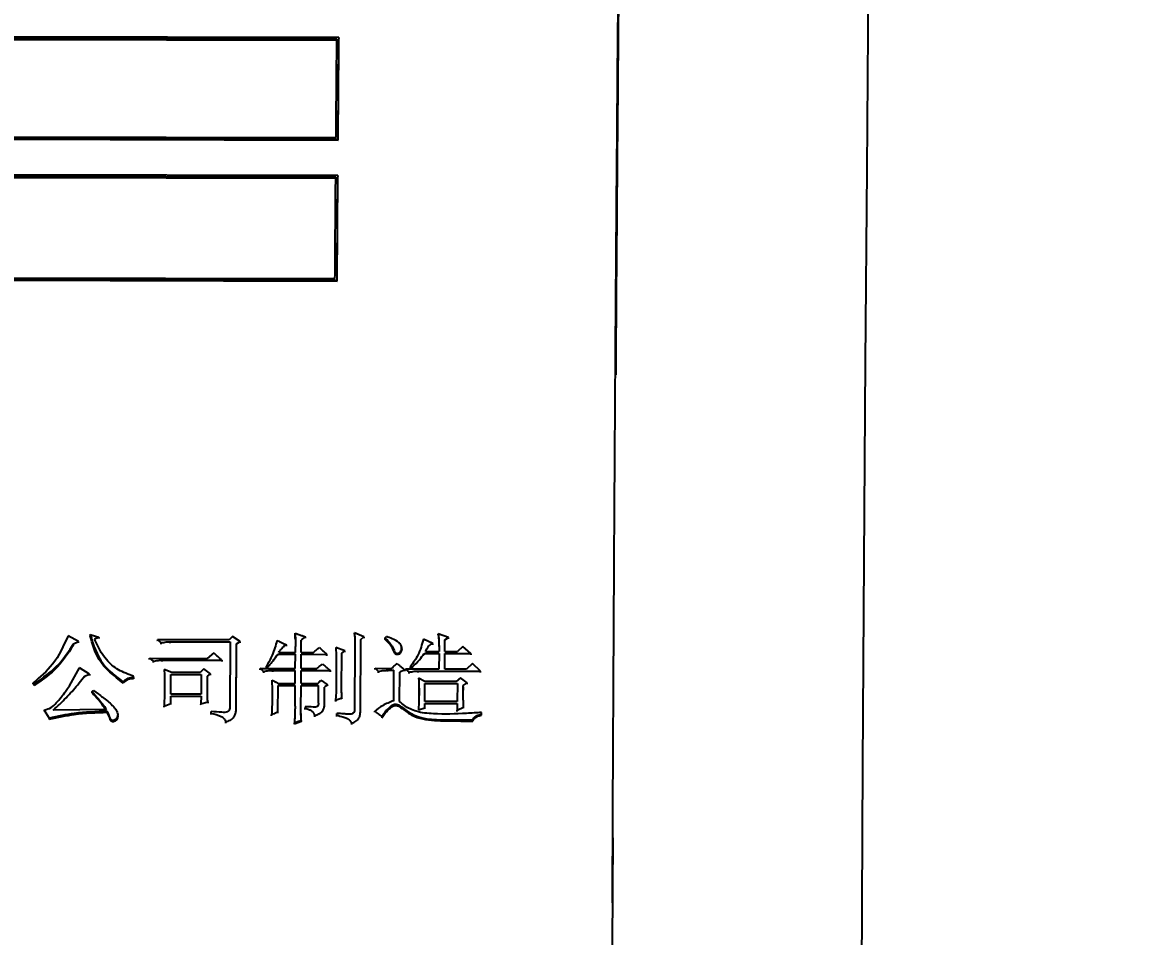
# Model space of a CAD drawing. Header units: millimetres. Extents: x 2312 to 3992, y 755 to 1943.
# Drawn here: x 2762.91 to 2787.21, y 1692.03 to 1711.8 of the extents above; entities that cross this region are included whole.
import ezdxf

# ---------------------------------------------------------------- set-up
doc = ezdxf.new("R2010")
doc.units = ezdxf.units.MM
doc.layers.add('标注', color=3, linetype='Continuous', lineweight=13)
doc.styles.add('SLDTEXTSTYLE1', font='txt.shx', dxfattribs={"width": 0.7, "bigfont": 'gbcbig.shx'})
doc.dimstyles.new('SLDDIMSTYLE12$0', dxfattribs={"dimtxt": 12, "dimasz": 10, "dimexe": 0, "dimexo": 0.0625, "dimgap": 0.875, "dimtad": 1, "dimdec": 1, "dimlfac": 1.8, "dimrnd": 1e-09, "dimzin": 12, "dimdsep": 46, "dimtxsty": 'SLDTEXTSTYLE1', "dimcen": 0.09, "dimdle": 8.16, "dimclrd": 3, "dimclre": 3, "dimadec": 0, "dimazin": 3, "dimtfac": 1, "dimtdec": 1, "dimtofl": 0, "dimtmove": 0, "dimatfit": 3, "dimfxl": 0, "dimfrac": 2, "dimtolj": 1, "dimlwd": 5, "dimlwe": 5, "dimarcsym": 0})

# ---------------------------------------------------------------- blocks, each defined once
blk = doc.blocks.new('*D45')
at = {"layer": 'Defpoints', "color": 0, "transparency": 16777216}
for p in [(2923.809, 1855.641), (2923.809, 1839.674), (2684.601, 1694.135)]:
    blk.add_point(p, dxfattribs=at)
at = {"layer": '标注', "color": 3, "lineweight": 5, "transparency": 16777216}
blk.add_line((2684.601, 1694.197), (2684.601, 1855.641), dxfattribs=at)
at = {"layer": '标注', "color": 3, "linetype": 'Continuous', "lineweight": 5, "transparency": 16777216}
for p, q in [((2694.601, 1855.641), (2913.809, 1855.641)), ((2923.809, 1839.736), (2923.809, 1855.641))]:
    blk.add_line(p, q, dxfattribs=at)
at = {"layer": '标注', "color": 3, "transparency": 16777216}
for points in [[(2694.601, 1857.308), (2694.601, 1853.974), (2684.601, 1855.641)], [(2913.809, 1857.308), (2913.809, 1853.974), (2923.809, 1855.641)]]:
    blk.add_solid(points, dxfattribs=at)
at = {"layer": '标注', "color": 0, "transparency": 16777216, "insert": (2804.205, 1867.944), "char_height": 10, "attachment_point": 5, "style": 'SLDTEXTSTYLE1'}
blk.add_mtext('\\A1;{\\H2.28571x;290}', dxfattribs=at)

msp = doc.modelspace()

# ---------------------------------------------------------------- linework, layer by layer
at = {"color": 7, "linetype": 'Continuous', "lineweight": 25}
for p, q in [((2769.755, 1711.472), (2751.747, 1711.511)), ((2769.71, 1711.438), (2751.797, 1711.476)), ((2751.797, 1711.453), (2769.71, 1711.414)), ((2769.738, 1709.254), (2769.755, 1711.449)), ((2751.729, 1709.315), (2769.738, 1709.276)), ((2751.73, 1709.293), (2769.738, 1709.254)), ((2751.78, 1709.35), (2769.693, 1709.311)), ((2769.732, 1708.487), (2749.813, 1708.53)), ((2769.686, 1708.451), (2749.858, 1708.494)), ((2749.858, 1708.473), (2769.687, 1708.43)), ((2769.715, 1706.205), (2769.732, 1708.465)), ((2749.796, 1706.268), (2769.715, 1706.225)), ((2749.797, 1706.248), (2769.715, 1706.205)), ((2749.842, 1706.304), (2769.67, 1706.261)), ((2764.123, 1698.409), (2763.9, 1698.533)), ((2764.378, 1698.537), (2764.377, 1698.565)), ((2765.836, 1698.446), (2765.914, 1698.38)), ((2767.384, 1698.443), (2765.836, 1698.446)), ((2765.837, 1698.418), (2765.836, 1698.446)), ((2767.453, 1698.517), (2767.384, 1698.443)), ((2767.618, 1698.409), (2767.453, 1698.517)), ((2768.94, 1698.174), (2768.942, 1698.44)), ((2768.943, 1698.411), (2768.942, 1698.44)), ((2770.295, 1698.511), (2770.092, 1698.595)), ((2770.092, 1698.565), (2770.097, 1698.482)), ((2770.097, 1698.482), (2770.099, 1698.413)), ((2770.219, 1696.897), (2770.227, 1698.453)), ((2770.227, 1698.453), (2770.295, 1698.511)), ((2770.754, 1698.456), (2770.753, 1698.485)), ((2771.784, 1698.367), (2771.58, 1698.459)), ((2772.126, 1698.499), (2771.902, 1698.574)), ((2772.046, 1698.192), (2772.047, 1698.449)), ((2772.047, 1698.449), (2772.126, 1698.499)), ((2772.048, 1698.421), (2772.047, 1698.449)), ((2764.015, 1698.359), (2764.123, 1698.409)), ((2764.016, 1698.33), (2764.015, 1698.359)), ((2765.915, 1698.351), (2765.914, 1698.38)), ((2766.109, 1698.404), (2767.404, 1698.401)), ((2766.11, 1698.375), (2766.109, 1698.404)), ((2767.404, 1698.401), (2767.396, 1696.97)), ((2767.532, 1696.928), (2767.54, 1698.36)), ((2767.533, 1696.901), (2767.54, 1698.331)), ((2767.54, 1698.36), (2767.618, 1698.409)), ((2768.621, 1698.312), (2768.62, 1698.341)), ((2768.814, 1698.174), (2768.815, 1698.299)), ((2768.815, 1698.374), (2768.815, 1698.367)), ((2769.885, 1698.205), (2769.691, 1698.28)), ((2769.817, 1698.156), (2769.885, 1698.205)), ((2770.1, 1698.338), (2770.092, 1696.931)), ((2771.112, 1698.26), (2771.111, 1698.289)), ((2771.627, 1698.193), (2771.92, 1698.193)), ((2771.785, 1698.339), (2771.784, 1698.367)), ((2772.436, 1698.299), (2772.319, 1698.192)), ((2772.61, 1698.15), (2772.436, 1698.299)), ((2765.659, 1698.048), (2765.737, 1697.982)), ((2765.659, 1698.048), (2766.905, 1698.046)), ((2765.66, 1698.02), (2765.659, 1698.048)), ((2765.931, 1698.006), (2767.226, 1698.003)), ((2765.932, 1697.978), (2765.931, 1698.006)), ((2767.052, 1698.162), (2766.905, 1698.046)), ((2768.434, 1698.134), (2768.814, 1698.133)), ((2768.454, 1698.175), (2768.814, 1698.174)), ((2768.812, 1697.825), (2768.814, 1698.133)), ((2768.939, 1697.825), (2768.94, 1698.133)), ((2768.94, 1698.174), (2769.203, 1698.174)), ((2768.94, 1698.133), (2769.495, 1698.131)), ((2769.812, 1697.382), (2769.817, 1698.156)), ((2771.598, 1698.152), (2771.919, 1698.151)), ((2771.919, 1698.151), (2771.917, 1697.81)), ((2772.044, 1697.81), (2772.046, 1698.151)), ((2772.046, 1698.192), (2772.319, 1698.192)), ((2772.046, 1698.151), (2772.61, 1698.15)), ((2764.362, 1697.702), (2764.149, 1697.844)), ((2766.144, 1697.74), (2765.979, 1697.807)), ((2766.757, 1697.738), (2766.144, 1697.74)), ((2766.836, 1697.821), (2766.757, 1697.738)), ((2766.981, 1697.713), (2766.836, 1697.821)), ((2766.913, 1697.663), (2766.981, 1697.713)), ((2768.053, 1697.827), (2768.812, 1697.825)), ((2768.053, 1697.799), (2768.053, 1697.827)), ((2768.131, 1697.733), (2768.13, 1697.76)), ((2768.19, 1697.849), (2768.189, 1697.877)), ((2768.219, 1697.832), (2768.218, 1697.86)), ((2768.325, 1697.785), (2768.812, 1697.784)), ((2768.326, 1697.757), (2768.325, 1697.785)), ((2768.81, 1697.501), (2768.812, 1697.784)), ((2768.937, 1697.501), (2768.938, 1697.784)), ((2768.938, 1697.784), (2769.571, 1697.782)), ((2768.939, 1697.756), (2768.938, 1697.784)), ((2768.939, 1697.825), (2769.279, 1697.824)), ((2770.535, 1697.83), (2770.895, 1697.829)), ((2770.536, 1697.802), (2770.535, 1697.83)), ((2770.613, 1697.736), (2770.613, 1697.763)), ((2770.807, 1697.788), (2770.944, 1697.788)), ((2770.808, 1697.76), (2770.807, 1697.788)), ((2770.94, 1697.129), (2770.944, 1697.788)), ((2771.067, 1697.112), (2771.07, 1697.746)), ((2771.197, 1697.812), (2771.275, 1697.745)), ((2771.917, 1697.81), (2771.197, 1697.812)), ((2771.198, 1697.784), (2771.197, 1697.812)), ((2771.275, 1697.718), (2771.275, 1697.745)), ((2771.304, 1697.87), (2771.343, 1697.862)), ((2771.305, 1697.842), (2771.304, 1697.87)), ((2771.469, 1697.77), (2772.813, 1697.767)), ((2771.47, 1697.742), (2771.469, 1697.77)), ((2772.511, 1697.809), (2772.044, 1697.81)), ((2772.639, 1697.934), (2772.511, 1697.809)), ((2772.813, 1697.767), (2772.639, 1697.934)), ((2763.144, 1697.513), (2763.164, 1697.488)), ((2763.145, 1697.486), (2763.144, 1697.513)), ((2763.165, 1697.461), (2763.164, 1697.488)), ((2764.255, 1697.66), (2764.362, 1697.702)), ((2765.316, 1697.633), (2765.316, 1697.658)), ((2765.317, 1697.631), (2765.316, 1697.658)), ((2765.316, 1697.633), (2765.317, 1697.606)), ((2766.122, 1697.273), (2766.124, 1697.698)), ((2766.124, 1697.698), (2766.777, 1697.697)), ((2766.777, 1697.697), (2766.774, 1697.272)), ((2766.911, 1697.313), (2766.913, 1697.663)), ((2768.45, 1697.502), (2768.81, 1697.501)), ((2768.937, 1697.501), (2769.297, 1697.5)), ((2771.614, 1697.545), (2771.478, 1697.62)), ((2771.612, 1697.111), (2771.614, 1697.503)), ((2772.286, 1697.543), (2771.614, 1697.545)), ((2771.614, 1697.503), (2772.315, 1697.502)), ((2772.384, 1697.626), (2772.286, 1697.543)), ((2772.315, 1697.502), (2772.313, 1697.11)), ((2772.529, 1697.518), (2772.384, 1697.626)), ((2772.441, 1697.46), (2772.529, 1697.518)), ((2764.42, 1697.299), (2764.419, 1697.327)), ((2766.121, 1697.073), (2766.122, 1697.231)), ((2766.774, 1697.272), (2766.122, 1697.273)), ((2766.122, 1697.231), (2766.774, 1697.23)), ((2766.123, 1697.205), (2766.122, 1697.231)), ((2766.774, 1697.23), (2766.773, 1697.063)), ((2766.912, 1697.286), (2766.911, 1697.313)), ((2768.437, 1696.884), (2768.44, 1697.46)), ((2768.44, 1697.46), (2768.81, 1697.459)), ((2768.808, 1697.009), (2768.81, 1697.459)), ((2768.934, 1696.95), (2768.937, 1697.459)), ((2768.937, 1697.459), (2769.316, 1697.458)), ((2769.314, 1697.074), (2769.316, 1697.458)), ((2769.441, 1697.024), (2769.443, 1697.424)), ((2769.695, 1697.315), (2769.684, 1697.14)), ((2772.442, 1697.433), (2772.441, 1697.46)), ((2772.442, 1697.432), (2772.442, 1697.361)), ((2765.975, 1697.015), (2766.121, 1697.073)), ((2765.976, 1696.988), (2765.975, 1697.015)), ((2766.773, 1697.063), (2766.92, 1697.105)), ((2766.774, 1697.037), (2766.773, 1697.063)), ((2766.92, 1697.105), (2766.92, 1697.077)), ((2769.022, 1697), (2769.022, 1696.966)), ((2769.441, 1696.998), (2769.441, 1697.024)), ((2769.684, 1697.14), (2769.821, 1697.19)), ((2771.611, 1696.977), (2771.612, 1697.069)), ((2772.313, 1697.11), (2771.612, 1697.111)), ((2771.612, 1697.069), (2772.313, 1697.068)), ((2771.612, 1697.043), (2771.612, 1697.069)), ((2772.313, 1697.068), (2772.312, 1696.926)), ((2772.312, 1696.926), (2772.449, 1696.992)), ((2763.385, 1696.928), (2763.491, 1696.753)), ((2763.385, 1696.928), (2763.385, 1696.902)), ((2763.491, 1696.753), (2763.492, 1696.727)), ((2764.728, 1696.942), (2763.579, 1696.928)), ((2764.748, 1696.9), (2764.748, 1696.874)), ((2764.966, 1696.861), (2764.966, 1696.869)), ((2766.996, 1696.854), (2766.996, 1696.896)), ((2766.997, 1696.828), (2766.996, 1696.854)), ((2767.533, 1696.901), (2767.532, 1696.928)), ((2768.301, 1696.8), (2768.3, 1696.826)), ((2768.935, 1696.924), (2768.934, 1696.95)), ((2769.022, 1696.94), (2769.022, 1696.966)), ((2769.236, 1696.781), (2769.235, 1696.807)), ((2769.712, 1696.814), (2769.712, 1696.856)), ((2769.713, 1696.789), (2769.712, 1696.814)), ((2770.219, 1696.87), (2770.219, 1696.897)), ((2770.531, 1696.879), (2770.53, 1696.905)), ((2771.475, 1696.936), (2771.611, 1696.977)), ((2772.313, 1696.9), (2772.312, 1696.926)), ((2772.837, 1696.841), (2772.837, 1696.875)), ((2772.838, 1696.849), (2772.837, 1696.875)), ((2772.838, 1696.815), (2772.837, 1696.841)), ((2770.033, 1696.612), (2770.032, 1696.638))]:
    msp.add_line(p, q, dxfattribs=at)
at = {"color": 7, "linetype": 'Continuous', "lineweight": 25, "flags": 128}
for points in [[(2780.972, 1658.205), (2780.975, 1662.915), (2780.981, 1667.661), (2780.99, 1672.422), (2781.003, 1677.179), (2781.018, 1681.91), (2781.037, 1686.594), (2781.058, 1691.211), (2781.083, 1695.741), (2781.11, 1700.163), (2781.139, 1704.459), (2781.171, 1708.61), (2781.206, 1712.598), (2781.242, 1716.405), (2781.281, 1720.014), (2781.321, 1723.41), (2781.363, 1726.577), (2781.407, 1729.503), (2781.452, 1732.174), (2781.498, 1734.578)], [(2769.755, 1711.472), (2769.755, 1711.459), (2769.755, 1711.449)], [(2769.738, 1709.254), (2769.738, 1709.266), (2769.738, 1709.276)], [(2769.732, 1708.487), (2769.732, 1708.475), (2769.732, 1708.465)], [(2769.715, 1706.205), (2769.715, 1706.216), (2769.715, 1706.225)], [(2764.377, 1698.565), (2764.469, 1698.536), (2764.561, 1698.507)], [(2764.561, 1698.507), (2764.562, 1698.491), (2764.562, 1698.478)], [(2768.807, 1698.56), (2768.807, 1698.576), (2768.806, 1698.589)], [(2769.031, 1698.485), (2769.03, 1698.501), (2769.03, 1698.514)], [(2770.092, 1698.566), (2770.092, 1698.582), (2770.092, 1698.595)], [(2770.228, 1698.425), (2770.227, 1698.441), (2770.227, 1698.453)], [(2770.295, 1698.511), (2770.296, 1698.495), (2770.296, 1698.482)], [(2771.11, 1698.259), (2771.113, 1698.242), (2771.104, 1698.199), (2771.082, 1698.16), (2771.061, 1698.139), (2771.034, 1698.127), (2771.007, 1698.126), (2770.991, 1698.13), (2770.979, 1698.139), (2770.963, 1698.16), (2770.913, 1698.268), (2770.853, 1698.354), (2770.754, 1698.456), (2770.754, 1698.456)], [(2771.903, 1698.545), (2771.902, 1698.561), (2771.902, 1698.574)], [(2772.126, 1698.47), (2772.126, 1698.486), (2772.126, 1698.499)], [(2764.124, 1698.38), (2764.123, 1698.396), (2764.123, 1698.409)], [(2767.54, 1698.331), (2767.54, 1698.347), (2767.54, 1698.36)], [(2767.619, 1698.381), (2767.618, 1698.397), (2767.618, 1698.409)], [(2769.886, 1698.177), (2769.885, 1698.193), (2769.885, 1698.205)], [(2765.737, 1697.982), (2765.737, 1697.968), (2765.737, 1697.954)], [(2767.226, 1698.003), (2767.227, 1697.988), (2767.227, 1697.975)], [(2768.435, 1698.106), (2768.434, 1698.121), (2768.434, 1698.134)], [(2768.941, 1698.104), (2768.941, 1698.12), (2768.94, 1698.133)], [(2769.496, 1698.103), (2769.495, 1698.119), (2769.495, 1698.131)], [(2769.817, 1698.127), (2769.817, 1698.143), (2769.817, 1698.156)], [(2771.599, 1698.124), (2771.599, 1698.132), (2771.598, 1698.14), (2771.598, 1698.152)], [(2772.047, 1698.123), (2772.046, 1698.138), (2772.046, 1698.151)], [(2772.611, 1698.121), (2772.611, 1698.137), (2772.61, 1698.15)], [(2766.982, 1697.685), (2766.982, 1697.701), (2766.981, 1697.713)], [(2768.189, 1697.877), (2768.204, 1697.868), (2768.218, 1697.86)], [(2769.572, 1697.755), (2769.571, 1697.77), (2769.571, 1697.782)], [(2771.177, 1697.795), (2771.137, 1697.777), (2771.104, 1697.761), (2771.07, 1697.746)], [(2771.071, 1697.718), (2771.07, 1697.733), (2771.07, 1697.746)], [(2771.178, 1697.768), (2771.178, 1697.783), (2771.177, 1697.795)], [(2771.344, 1697.834), (2771.344, 1697.846), (2771.344, 1697.854), (2771.343, 1697.862)], [(2772.814, 1697.739), (2772.813, 1697.755), (2772.813, 1697.767)], [(2764.256, 1697.633), (2764.255, 1697.648), (2764.255, 1697.66)], [(2764.362, 1697.702), (2764.363, 1697.686), (2764.363, 1697.674)], [(2765.092, 1697.534), (2765.092, 1697.526), (2765.092, 1697.518), (2765.092, 1697.507)], [(2766.125, 1697.671), (2766.125, 1697.686), (2766.124, 1697.698)], [(2766.914, 1697.636), (2766.913, 1697.651), (2766.913, 1697.663)], [(2769.512, 1697.447), (2769.511, 1697.462), (2769.511, 1697.474)], [(2771.479, 1697.593), (2771.479, 1697.608), (2771.478, 1697.62)], [(2771.615, 1697.476), (2771.614, 1697.491), (2771.614, 1697.503)], [(2772.53, 1697.491), (2772.53, 1697.506), (2772.529, 1697.518)], [(2764.419, 1697.327), (2764.426, 1697.333), (2764.437, 1697.342), (2764.448, 1697.352)], [(2768.441, 1697.433), (2768.44, 1697.448), (2768.44, 1697.46)], [(2768.937, 1697.432), (2768.937, 1697.447), (2768.937, 1697.459)], [(2769.443, 1697.397), (2769.443, 1697.412), (2769.443, 1697.424)], [(2766.122, 1697.047), (2766.121, 1697.061), (2766.121, 1697.073)], [(2769.685, 1697.114), (2769.685, 1697.128), (2769.684, 1697.14)], [(2769.822, 1697.164), (2769.821, 1697.178), (2769.821, 1697.19)], [(2772.449, 1696.966), (2772.449, 1696.981), (2772.449, 1696.992)], [(2764.97, 1696.816), (2764.973, 1696.802), (2764.965, 1696.751), (2764.945, 1696.715), (2764.914, 1696.688), (2764.879, 1696.676), (2764.859, 1696.676), (2764.843, 1696.68), (2764.831, 1696.69), (2764.817, 1696.709), (2764.8, 1696.758), (2764.782, 1696.804), (2764.748, 1696.874), (2764.748, 1696.874)], [(2768.438, 1696.858), (2768.437, 1696.872), (2768.437, 1696.884)], [(2770.685, 1696.787), (2770.686, 1696.781), (2770.686, 1696.774), (2770.686, 1696.761)], [(2771.612, 1696.951), (2771.612, 1696.966), (2771.611, 1696.977)], [(2767.307, 1696.643), (2767.307, 1696.65), (2767.307, 1696.658), (2767.307, 1696.669)], [(2768.797, 1696.623), (2768.796, 1696.637), (2768.796, 1696.649)], [(2768.943, 1696.681), (2768.87, 1696.652), (2768.797, 1696.623)], [(2768.943, 1696.682), (2768.943, 1696.696), (2768.942, 1696.707)], [(2772.652, 1696.69), (2772.652, 1696.697), (2772.652, 1696.704), (2772.652, 1696.716)], [(2775.674, 1694.168), (2775.656, 1690.698), (2775.634, 1685.922), (2775.615, 1681.077), (2775.6, 1676.187), (2775.588, 1671.273)]]:
    msp.add_lwpolyline(points, dxfattribs=at)
at = {"color": 7, "linetype": 'Continuous', "lineweight": 25}
for points, knots in [([(2775.668, 1692.761), (2775.671, 1693.399), (2775.681, 1695.856), (2775.704, 1700.004), (2775.74, 1705.683), (2775.784, 1711.589), (2775.838, 1717.562), (2775.898, 1723.037), (2775.962, 1727.925), (2776.029, 1732.185), (2776.094, 1735.452), (2776.153, 1737.866), (2776.207, 1739.622), (2776.259, 1740.866), (2776.295, 1741.538), (2776.312, 1741.697), (2776.313, 1741.71)], [0, 0, 0, 0, 0.025081, 0.096731, 0.168379, 0.261527, 0.354972, 0.448119, 0.541261, 0.634699, 0.727839, 0.796603, 0.865366, 0.934128, 0.994724, 1, 1, 1, 1]), ([(2776.206, 1738.88), (2776.205, 1738.861), (2776.18, 1738.268), (2776.131, 1736.383), (2776.066, 1733.484), (2776.009, 1730.277), (2775.96, 1727.06), (2775.913, 1723.496), (2775.863, 1719.172), (2775.812, 1713.947), (2775.769, 1708.764), (2775.746, 1705.374), (2775.739, 1704.18)], [0, 0, 0, 0, 0.004405, 0.137802, 0.270772, 0.368864, 0.466955, 0.565046, 0.663136, 0.795311, 0.92791, 1, 1, 1, 1]), ([(2769.693, 1709.311), (2769.695, 1709.533), (2769.698, 1709.976), (2769.704, 1710.686), (2769.708, 1711.171), (2769.71, 1711.438)], [0, 0, 0, 0, 0.309932, 0.619864, 1, 1, 1, 1]), ([(2769.738, 1709.276), (2769.739, 1709.498), (2769.743, 1709.941), (2769.748, 1710.674), (2769.753, 1711.182), (2769.755, 1711.472)], [0, 0, 0, 0, 0.300092, 0.600184, 1, 1, 1, 1]), ([(2769.67, 1706.261), (2769.672, 1706.489), (2769.675, 1706.946), (2769.68, 1707.676), (2769.684, 1708.176), (2769.686, 1708.451)], [0, 0, 0, 0, 0.309932, 0.619864, 1, 1, 1, 1]), ([(2769.715, 1706.225), (2769.717, 1706.453), (2769.72, 1706.909), (2769.725, 1707.664), (2769.729, 1708.188), (2769.732, 1708.487)], [0, 0, 0, 0, 0.300092, 0.600184, 1, 1, 1, 1]), ([(2763.9, 1698.533), (2763.803, 1698.317), (2763.627, 1697.925), (2763.294, 1697.64), (2763.144, 1697.513)], [0, 0, 0, 0, 0.5524178, 1, 1, 1, 1]), ([(2764.377, 1698.565), (2764.448, 1698.337), (2764.577, 1697.923), (2764.932, 1697.655), (2765.092, 1697.534)], [0, 0, 0, 0, 0.549768, 1, 1, 1, 1]), ([(2765.092, 1697.506), (2764.893, 1697.664), (2764.542, 1697.942), (2764.427, 1698.357), (2764.378, 1698.536)], [0, 0, 0, 0, 0.568365, 1, 1, 1, 1]), ([(2764.561, 1698.507), (2764.549, 1698.5), (2764.527, 1698.488), (2764.498, 1698.471), (2764.482, 1698.462), (2764.474, 1698.458)], [0, 0, 0, 0, 0.440504, 0.720258, 1, 1, 1, 1]), ([(2765.316, 1697.658), (2765.204, 1697.699), (2764.982, 1697.78), (2764.666, 1698.048), (2764.546, 1698.304), (2764.474, 1698.458)], [0, 0, 0, 0, 0.290671, 0.573129, 1, 1, 1, 1]), ([(2768.806, 1698.589), (2768.809, 1698.555), (2768.814, 1698.49), (2768.815, 1698.393), (2768.815, 1698.33), (2768.815, 1698.299)], [0, 0, 0, 0, 0.351074, 0.675448, 1, 1, 1, 1]), ([(2768.806, 1698.589), (2768.835, 1698.58), (2768.886, 1698.562), (2768.961, 1698.537), (2769.007, 1698.522), (2769.03, 1698.514)], [0, 0, 0, 0, 0.379145, 0.689572, 1, 1, 1, 1]), ([(2768.813, 1698.453), (2768.813, 1698.457), (2768.813, 1698.493), (2768.81, 1698.529), (2768.807, 1698.56)], [0, 0, 0, 0, 0.127926, 1, 1, 1, 1]), ([(2769.03, 1698.514), (2769.019, 1698.505), (2768.998, 1698.487), (2768.969, 1698.463), (2768.951, 1698.447), (2768.942, 1698.44)], [0, 0, 0, 0, 0.381894, 0.690947, 1, 1, 1, 1]), ([(2770.092, 1698.595), (2770.093, 1698.566), (2770.097, 1698.509), (2770.099, 1698.423), (2770.1, 1698.366), (2770.1, 1698.338)], [0, 0, 0, 0, 0.334077, 0.666963, 1, 1, 1, 1]), ([(2770.753, 1698.485), (2770.787, 1698.453), (2770.867, 1698.376), (2770.932, 1698.265), (2770.964, 1698.181), (2770.986, 1698.16), (2771.004, 1698.153), (2771.025, 1698.153), (2771.049, 1698.16), (2771.075, 1698.177), (2771.098, 1698.211), (2771.114, 1698.254), (2771.111, 1698.301), (2771.092, 1698.346), (2771.028, 1698.412), (2770.918, 1698.468), (2770.823, 1698.503), (2770.782, 1698.519)], [0, 0, 0, 0, 0.134357, 0.322726, 0.376065, 0.394239, 0.409468, 0.428765, 0.453702, 0.478777, 0.515107, 0.570759, 0.612235, 0.653529, 0.71083, 0.875924, 1, 1, 1, 1]), ([(2770.753, 1698.485), (2770.755, 1698.488), (2770.762, 1698.495), (2770.771, 1698.506), (2770.779, 1698.514), (2770.782, 1698.519)], [0, 0, 0, 0, 0.255796, 0.627898, 1, 1, 1, 1]), ([(2771.58, 1698.459), (2771.549, 1698.342), (2771.491, 1698.13), (2771.362, 1697.95), (2771.304, 1697.87)], [0, 0, 0, 0, 0.5548, 1, 1, 1, 1]), ([(2771.902, 1698.574), (2771.907, 1698.536), (2771.916, 1698.459), (2771.919, 1698.332), (2771.919, 1698.243), (2771.92, 1698.193)], [0, 0, 0, 0, 0.3030615, 0.6060835, 1, 1, 1, 1]), ([(2771.905, 1698.527), (2771.905, 1698.527), (2771.905, 1698.527), (2771.905, 1698.526), (2771.906, 1698.522), (2771.909, 1698.48), (2771.916, 1698.403), (2771.918, 1698.323), (2771.919, 1698.285), (2771.919, 1698.264), (2771.919, 1698.254), (2771.919, 1698.247)], [0, 0, 0, 0, 0.005869, 0.01253, 0.027505, 0.074273, 0.467467, 0.715309, 0.841666, 0.89519, 1, 1, 1, 1]), ([(2763.164, 1697.488), (2763.357, 1697.625), (2763.699, 1697.866), (2763.92, 1698.21), (2764.015, 1698.359)], [0, 0, 0, 0, 0.565761, 1, 1, 1, 1]), ([(2764.016, 1698.33), (2763.891, 1698.141), (2763.665, 1697.799), (2763.319, 1697.565), (2763.165, 1697.46)], [0, 0, 0, 0, 0.553261, 1, 1, 1, 1]), ([(2765.914, 1698.38), (2765.95, 1698.388), (2766.014, 1698.403), (2766.08, 1698.404), (2766.109, 1698.404)], [0, 0, 0, 0, 0.558776, 1, 1, 1, 1]), ([(2768.416, 1698.432), (2768.385, 1698.325), (2768.33, 1698.132), (2768.232, 1697.955), (2768.189, 1697.877)], [0, 0, 0, 0, 0.5572074, 1, 1, 1, 1]), ([(2768.416, 1698.432), (2768.443, 1698.42), (2768.491, 1698.399), (2768.559, 1698.368), (2768.6, 1698.35), (2768.62, 1698.341)], [0, 0, 0, 0, 0.398182, 0.699091, 1, 1, 1, 1]), ([(2768.454, 1698.175), (2768.469, 1698.197), (2768.494, 1698.232), (2768.535, 1698.278), (2768.572, 1698.316), (2768.604, 1698.332), (2768.62, 1698.341)], [0, 0, 0, 0, 0.3353266, 0.5539346, 0.7748905, 1, 1, 1, 1]), ([(2769.203, 1698.174), (2769.214, 1698.183), (2769.237, 1698.202), (2769.279, 1698.238), (2769.31, 1698.264), (2769.33, 1698.281)], [0, 0, 0, 0, 0.264388, 0.528776, 1, 1, 1, 1]), ([(2769.33, 1698.281), (2769.352, 1698.262), (2769.39, 1698.227), (2769.445, 1698.177), (2769.478, 1698.147), (2769.495, 1698.131)], [0, 0, 0, 0, 0.393832, 0.696916, 1, 1, 1, 1]), ([(2769.691, 1698.28), (2769.693, 1698.131), (2769.697, 1697.907), (2769.696, 1697.585), (2769.695, 1697.413), (2769.695, 1697.315)], [0, 0, 0, 0, 0.465673, 0.698506, 1, 1, 1, 1]), ([(2771.627, 1698.193), (2771.648, 1698.232), (2771.676, 1698.286), (2771.73, 1698.349), (2771.766, 1698.361), (2771.784, 1698.367)], [0, 0, 0, 0, 0.550846, 0.772189, 1, 1, 1, 1]), ([(2765.737, 1697.982), (2765.772, 1697.99), (2765.836, 1698.005), (2765.902, 1698.006), (2765.931, 1698.006)], [0, 0, 0, 0, 0.55878, 1, 1, 1, 1]), ([(2767.052, 1698.162), (2767.073, 1698.142), (2767.113, 1698.106), (2767.171, 1698.053), (2767.208, 1698.02), (2767.226, 1698.003)], [0, 0, 0, 0, 0.372499, 0.686249, 1, 1, 1, 1]), ([(2768.218, 1697.86), (2768.238, 1697.882), (2768.276, 1697.926), (2768.35, 1698.016), (2768.4, 1698.087), (2768.434, 1698.134)], [0, 0, 0, 0, 0.25098, 0.501993, 1, 1, 1, 1]), ([(2771.343, 1697.862), (2771.397, 1697.911), (2771.493, 1698), (2771.566, 1698.106), (2771.598, 1698.152)], [0, 0, 0, 0, 0.563509, 1, 1, 1, 1]), ([(2763.385, 1696.928), (2763.436, 1696.942), (2763.538, 1696.97), (2763.687, 1697.123), (2763.91, 1697.399), (2764.055, 1697.668), (2764.149, 1697.844)], [0, 0, 0, 0, 0.1251237, 0.2477171, 0.507766, 1, 1, 1, 1]), ([(2765.979, 1697.807), (2765.983, 1697.695), (2765.99, 1697.508), (2765.985, 1697.244), (2765.978, 1697.091), (2765.975, 1697.015)], [0, 0, 0, 0, 0.421545, 0.710677, 1, 1, 1, 1]), ([(2768.13, 1697.76), (2768.119, 1697.77), (2768.101, 1697.786), (2768.075, 1697.808), (2768.06, 1697.821), (2768.053, 1697.827)], [0, 0, 0, 0, 0.4296253, 0.7148127, 1, 1, 1, 1]), ([(2768.13, 1697.76), (2768.166, 1697.769), (2768.23, 1697.783), (2768.296, 1697.784), (2768.325, 1697.785)], [0, 0, 0, 0, 0.558776, 1, 1, 1, 1]), ([(2769.279, 1697.824), (2769.29, 1697.834), (2769.313, 1697.853), (2769.352, 1697.886), (2769.38, 1697.91), (2769.397, 1697.924)], [0, 0, 0, 0, 0.28642, 0.572841, 1, 1, 1, 1]), ([(2769.397, 1697.924), (2769.419, 1697.905), (2769.46, 1697.873), (2769.518, 1697.825), (2769.553, 1697.797), (2769.571, 1697.782)], [0, 0, 0, 0, 0.391459, 0.695729, 1, 1, 1, 1]), ([(2770.613, 1697.763), (2770.602, 1697.773), (2770.583, 1697.789), (2770.557, 1697.811), (2770.543, 1697.824), (2770.535, 1697.83)], [0, 0, 0, 0, 0.4296254, 0.7148127, 1, 1, 1, 1]), ([(2770.613, 1697.763), (2770.648, 1697.772), (2770.713, 1697.786), (2770.778, 1697.787), (2770.807, 1697.788)], [0, 0, 0, 0, 0.558776, 1, 1, 1, 1]), ([(2770.895, 1697.829), (2770.906, 1697.839), (2770.928, 1697.859), (2770.967, 1697.895), (2770.995, 1697.921), (2771.013, 1697.937)], [0, 0, 0, 0, 0.275913, 0.551825, 1, 1, 1, 1]), ([(2771.013, 1697.937), (2771.035, 1697.918), (2771.074, 1697.885), (2771.128, 1697.838), (2771.161, 1697.809), (2771.177, 1697.795)], [0, 0, 0, 0, 0.404353, 0.702177, 1, 1, 1, 1]), ([(2771.275, 1697.745), (2771.31, 1697.753), (2771.375, 1697.768), (2771.44, 1697.769), (2771.469, 1697.77)], [0, 0, 0, 0, 0.558776, 1, 1, 1, 1]), ([(2763.579, 1696.928), (2763.64, 1696.982), (2763.794, 1697.122), (2764.022, 1697.365), (2764.177, 1697.562), (2764.255, 1697.66)], [0, 0, 0, 0, 0.242987, 0.620247, 1, 1, 1, 1]), ([(2765.092, 1697.534), (2765.11, 1697.555), (2765.14, 1697.59), (2765.201, 1697.618), (2765.258, 1697.632), (2765.297, 1697.633), (2765.316, 1697.633)], [0, 0, 0, 0, 0.328519, 0.549117, 0.773729, 1, 1, 1, 1]), ([(2765.317, 1697.605), (2765.287, 1697.604), (2765.237, 1697.602), (2765.173, 1697.579), (2765.126, 1697.548), (2765.103, 1697.52), (2765.092, 1697.506)], [0, 0, 0, 0, 0.348284, 0.570933, 0.78845, 1, 1, 1, 1]), ([(2768.304, 1697.577), (2768.308, 1697.477), (2768.314, 1697.302), (2768.311, 1697.051), (2768.304, 1696.901), (2768.3, 1696.826)], [0, 0, 0, 0, 0.400119, 0.699938, 1, 1, 1, 1]), ([(2768.304, 1697.577), (2768.318, 1697.57), (2768.344, 1697.556), (2768.392, 1697.531), (2768.428, 1697.513), (2768.45, 1697.502)], [0, 0, 0, 0, 0.271194, 0.542387, 1, 1, 1, 1]), ([(2769.297, 1697.5), (2769.307, 1697.511), (2769.323, 1697.528), (2769.346, 1697.553), (2769.359, 1697.567), (2769.366, 1697.575)], [0, 0, 0, 0, 0.431977, 0.715989, 1, 1, 1, 1]), ([(2769.366, 1697.575), (2769.378, 1697.566), (2769.402, 1697.549), (2769.45, 1697.516), (2769.487, 1697.491), (2769.511, 1697.474)], [0, 0, 0, 0, 0.2501465, 0.500293, 1, 1, 1, 1]), ([(2769.511, 1697.474), (2769.505, 1697.47), (2769.494, 1697.462), (2769.477, 1697.449), (2769.46, 1697.437), (2769.448, 1697.429), (2769.443, 1697.424)], [0, 0, 0, 0, 0.25, 0.5, 0.75, 1, 1, 1, 1]), ([(2771.478, 1697.62), (2771.482, 1697.538), (2771.488, 1697.384), (2771.486, 1697.156), (2771.478, 1697.009), (2771.475, 1696.936)], [0, 0, 0, 0, 0.358343, 0.678963, 1, 1, 1, 1]), ([(2771.481, 1697.543), (2771.481, 1697.544), (2771.481, 1697.544), (2771.481, 1697.541), (2771.481, 1697.535), (2771.483, 1697.463), (2771.488, 1697.278), (2771.482, 1697.123), (2771.48, 1697.039)], [0, 0, 0, 0, 0.016341, 0.02851, 0.041081, 0.069133, 0.496707, 1, 1, 1, 1]), ([(2764.419, 1697.327), (2764.466, 1697.275), (2764.545, 1697.188), (2764.649, 1697.06), (2764.702, 1696.982), (2764.728, 1696.942)], [0, 0, 0, 0, 0.422514, 0.710691, 1, 1, 1, 1]), ([(2764.71, 1696.942), (2764.677, 1696.99), (2764.617, 1697.076), (2764.517, 1697.193), (2764.452, 1697.264), (2764.42, 1697.299)], [0, 0, 0, 0, 0.377655, 0.688586, 1, 1, 1, 1]), ([(2764.448, 1697.352), (2764.516, 1697.304), (2764.657, 1697.202), (2764.817, 1697.073), (2764.918, 1696.96), (2764.961, 1696.893), (2764.976, 1696.828), (2764.968, 1696.78), (2764.947, 1696.74), (2764.916, 1696.714), (2764.884, 1696.702), (2764.859, 1696.701), (2764.842, 1696.706), (2764.827, 1696.717), (2764.811, 1696.744), (2764.8, 1696.784), (2764.778, 1696.84), (2764.759, 1696.877), (2764.748, 1696.9)], [0, 0, 0, 0, 0.209013, 0.438145, 0.516213, 0.594703, 0.639121, 0.683721, 0.718339, 0.753186, 0.783614, 0.800049, 0.813417, 0.826849, 0.846616, 0.891612, 0.933961, 1, 1, 1, 1]), ([(2766.92, 1697.105), (2766.917, 1697.133), (2766.914, 1697.182), (2766.912, 1697.252), (2766.911, 1697.293), (2766.911, 1697.313)], [0, 0, 0, 0, 0.414536, 0.707214, 1, 1, 1, 1]), ([(2769.821, 1697.19), (2769.82, 1697.207), (2769.818, 1697.24), (2769.814, 1697.304), (2769.813, 1697.351), (2769.812, 1697.382)], [0, 0, 0, 0, 0.2590096, 0.5180266, 1, 1, 1, 1]), ([(2772.449, 1696.992), (2772.446, 1697.068), (2772.442, 1697.183), (2772.441, 1697.339), (2772.441, 1697.419), (2772.441, 1697.46)], [0, 0, 0, 0, 0.484105, 0.742039, 1, 1, 1, 1]), ([(2772.448, 1697.003), (2772.448, 1697.003), (2772.448, 1697.003), (2772.448, 1697.005), (2772.447, 1697.048), (2772.442, 1697.194), (2772.442, 1697.303), (2772.442, 1697.363)], [0, 0, 0, 0, 0.00473, 0.011681, 0.028051, 0.465534, 1, 1, 1, 1]), ([(2768.808, 1697.009), (2768.806, 1696.959), (2768.803, 1696.874), (2768.799, 1696.754), (2768.797, 1696.684), (2768.796, 1696.649)], [0, 0, 0, 0, 0.4159244, 0.7079617, 1, 1, 1, 1]), ([(2769.314, 1697.074), (2769.314, 1697.062), (2769.312, 1697.037), (2769.293, 1696.999), (2769.247, 1696.988), (2769.158, 1696.995), (2769.082, 1696.998), (2769.022, 1697)], [0, 0, 0, 0, 0.11057, 0.222492, 0.351381, 0.485058, 1, 1, 1, 1]), ([(2769.235, 1696.807), (2769.265, 1696.818), (2769.324, 1696.84), (2769.393, 1696.892), (2769.435, 1696.957), (2769.439, 1697.002), (2769.441, 1697.024)], [0, 0, 0, 0, 0.291601, 0.574827, 0.789606, 1, 1, 1, 1]), ([(2770.94, 1697.129), (2770.857, 1697.097), (2770.709, 1697.041), (2770.584, 1696.946), (2770.53, 1696.905)], [0, 0, 0, 0, 0.564631, 1, 1, 1, 1]), ([(2770.685, 1696.787), (2770.707, 1696.821), (2770.758, 1696.901), (2770.842, 1696.982), (2770.912, 1697.038), (2770.954, 1697.055), (2770.998, 1697.055), (2771.085, 1697.022), (2771.217, 1696.9), (2771.609, 1696.696), (2772.131, 1696.723), (2772.527, 1696.718), (2772.652, 1696.716)], [0, 0, 0, 0, 0.0564154, 0.1364543, 0.1634174, 0.1809371, 0.1985964, 0.2221412, 0.307801, 0.4493736, 0.8277768, 1, 1, 1, 1]), ([(2770.686, 1696.761), (2770.707, 1696.794), (2770.759, 1696.875), (2770.844, 1696.956), (2770.914, 1697.011), (2770.956, 1697.028), (2771, 1697.028), (2771.089, 1696.993), (2771.216, 1696.876), (2771.508, 1696.717), (2772.018, 1696.691), (2772.42, 1696.69), (2772.652, 1696.69)], [0, 0, 0, 0, 0.056285, 0.136762, 0.163885, 0.181242, 0.198724, 0.22256, 0.311621, 0.440708, 0.6778, 1, 1, 1, 1]), ([(2772.837, 1696.875), (2772.729, 1696.868), (2772.383, 1696.846), (2771.912, 1696.83), (2771.45, 1696.875), (2771.203, 1696.988), (2771.1, 1697.082), (2771.067, 1697.112)], [0, 0, 0, 0, 0.176191, 0.564927, 0.767939, 0.925025, 1, 1, 1, 1]), ([(2764.748, 1696.9), (2764.509, 1696.892), (2764.085, 1696.879), (2763.671, 1696.791), (2763.491, 1696.753)], [0, 0, 0, 0, 0.563529, 1, 1, 1, 1]), ([(2764.748, 1696.874), (2764.51, 1696.866), (2764.086, 1696.852), (2763.672, 1696.764), (2763.492, 1696.726)], [0, 0, 0, 0, 0.56354, 1, 1, 1, 1]), ([(2767.396, 1696.97), (2767.393, 1696.955), (2767.389, 1696.932), (2767.369, 1696.905), (2767.319, 1696.873), (2767.186, 1696.881), (2767.072, 1696.89), (2766.996, 1696.896)], [0, 0, 0, 0, 0.100565, 0.162248, 0.226019, 0.488422, 1, 1, 1, 1]), ([(2766.996, 1696.854), (2767.069, 1696.84), (2767.171, 1696.821), (2767.279, 1696.744), (2767.298, 1696.694), (2767.307, 1696.669)], [0, 0, 0, 0, 0.573907, 0.791751, 1, 1, 1, 1]), ([(2767.307, 1696.669), (2767.342, 1696.681), (2767.41, 1696.705), (2767.487, 1696.771), (2767.526, 1696.851), (2767.53, 1696.902), (2767.532, 1696.928)], [0, 0, 0, 0, 0.292405, 0.574681, 0.788856, 1, 1, 1, 1]), ([(2768.437, 1696.884), (2768.423, 1696.878), (2768.396, 1696.867), (2768.35, 1696.847), (2768.319, 1696.834), (2768.3, 1696.826)], [0, 0, 0, 0, 0.301125, 0.60225, 1, 1, 1, 1]), ([(2768.942, 1696.707), (2768.94, 1696.737), (2768.936, 1696.792), (2768.934, 1696.873), (2768.934, 1696.924), (2768.934, 1696.95)], [0, 0, 0, 0, 0.369394, 0.68461, 1, 1, 1, 1]), ([(2768.937, 1696.791), (2768.936, 1696.8), (2768.936, 1696.821), (2768.935, 1696.846), (2768.935, 1696.86)], [0, 0, 0, 0, 0.475107, 1, 1, 1, 1]), ([(2769.022, 1696.966), (2769.054, 1696.957), (2769.106, 1696.943), (2769.174, 1696.909), (2769.212, 1696.861), (2769.227, 1696.825), (2769.235, 1696.807)], [0, 0, 0, 0, 0.351487, 0.574562, 0.789411, 1, 1, 1, 1]), ([(2770.092, 1696.931), (2770.091, 1696.916), (2770.09, 1696.894), (2770.074, 1696.865), (2770.045, 1696.844), (2769.999, 1696.837), (2769.936, 1696.84), (2769.84, 1696.845), (2769.762, 1696.852), (2769.712, 1696.856)], [0, 0, 0, 0, 0.1003707, 0.1614113, 0.2246164, 0.3447457, 0.466615, 0.6581528, 1, 1, 1, 1]), ([(2769.712, 1696.814), (2769.755, 1696.804), (2769.827, 1696.788), (2769.923, 1696.756), (2769.992, 1696.707), (2770.019, 1696.661), (2770.032, 1696.638)], [0, 0, 0, 0, 0.3487489, 0.5727211, 0.7896327, 1, 1, 1, 1]), ([(2770.032, 1696.638), (2770.064, 1696.652), (2770.125, 1696.68), (2770.189, 1696.748), (2770.218, 1696.825), (2770.218, 1696.873), (2770.219, 1696.897)], [0, 0, 0, 0, 0.291988, 0.573147, 0.787597, 1, 1, 1, 1]), ([(2770.685, 1696.787), (2770.66, 1696.807), (2770.608, 1696.846), (2770.556, 1696.885), (2770.53, 1696.905)], [0, 0, 0, 0, 0.500034, 1, 1, 1, 1]), ([(2772.652, 1696.716), (2772.659, 1696.735), (2772.675, 1696.775), (2772.746, 1696.818), (2772.802, 1696.832), (2772.837, 1696.841)], [0, 0, 0, 0, 0.266382, 0.546349, 1, 1, 1, 1]), ([(2772.652, 1696.69), (2772.66, 1696.709), (2772.676, 1696.749), (2772.747, 1696.792), (2772.803, 1696.806), (2772.838, 1696.814)], [0, 0, 0, 0, 0.266219, 0.546187, 1, 1, 1, 1]), ([(2768.942, 1696.707), (2768.928, 1696.702), (2768.901, 1696.691), (2768.852, 1696.671), (2768.817, 1696.658), (2768.796, 1696.649)], [0, 0, 0, 0, 0.284146, 0.568292, 1, 1, 1, 1])]:
    msp.add_open_spline(points, degree=3, knots=knots, dxfattribs=at)

# ---------------------------------------------------------------- dimensions: what is measured, and where the dimension line sits
at = {"layer": '标注'}
dim = msp.add_linear_dim(base=(2923.809, 1855.641), p1=(2684.601, 1694.135), p2=(2923.809, 1839.674), text='{\\H2.28571x;290}', dimstyle='SLDDIMSTYLE12$0', override={"dimtxt": 10, "dimtdec": 3, "dimtzin": 0}, dxfattribs=at)
dim.commit()
dim.dimension.update_dxf_attribs({"geometry": '*D45', "text_midpoint": (2804.205, 1855.641), "dimtype": 160})

doc.saveas('drawing.dxf')
